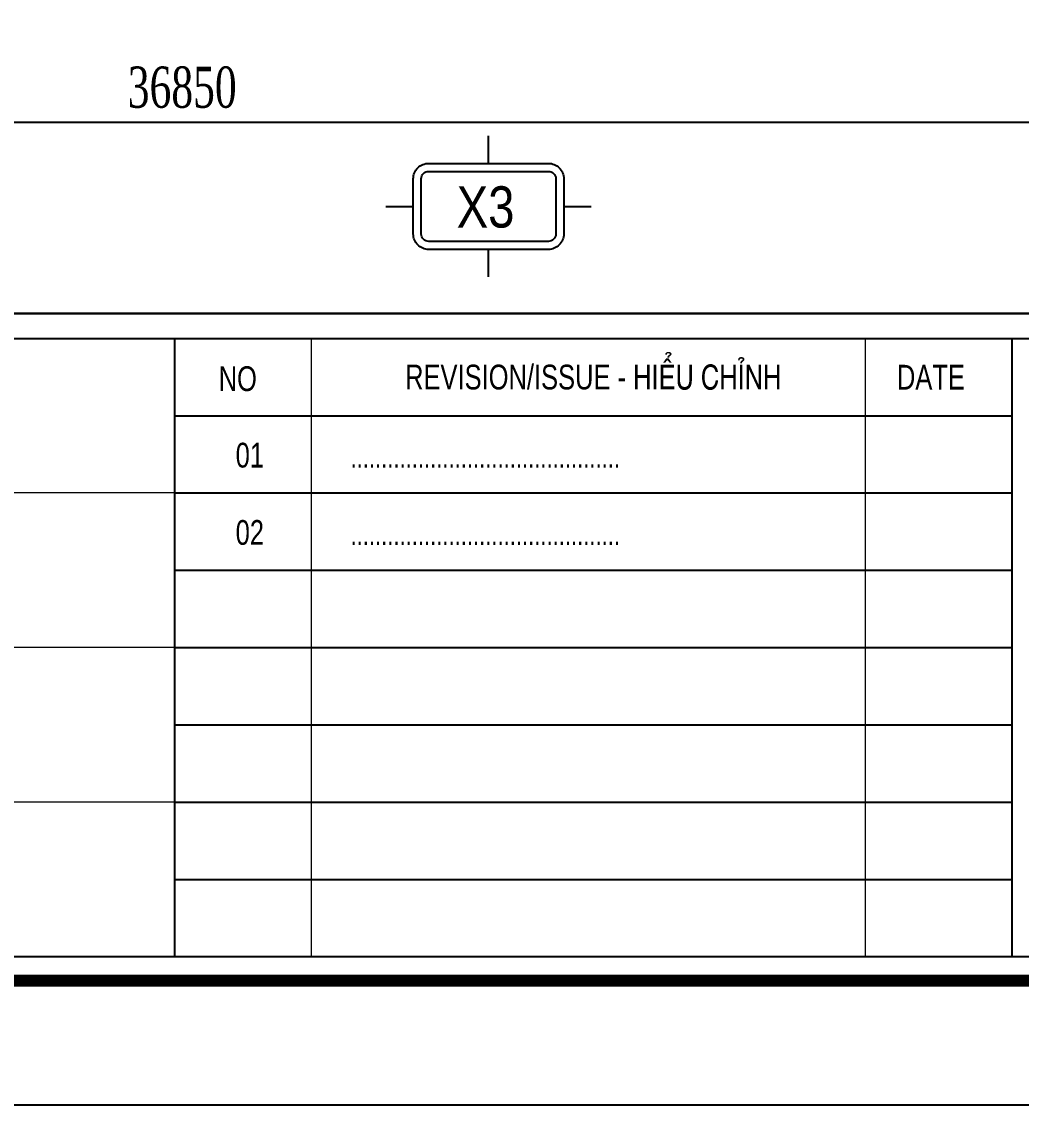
# Model space of a CAD drawing. Header units: inches. Extents: x 315041 to 662841, y -45540 to -35018.
# Drawn here: x 332260.1 to 332332.9, y -36581.1 to -36502.3 of the extents above; entities that cross this region are included whole.
import ezdxf
from ezdxf.enums import TextEntityAlignment as Align

# ---------------------------------------------------------------- set-up
doc = ezdxf.new("R2010")
doc.units = ezdxf.units.IN
doc.header["$MEASUREMENT"] = 0
for name, color, linetype in [('2', 2, 'Continuous'), ('251', 251, 'Continuous'), ('3', 3, 'Continuous'), ('7', 7, 'Continuous'), ('8', 8, 'Continuous'), ('BAO KHUNG', 31, 'Continuous')]:
    doc.layers.add(name, color=color, linetype=linetype)
doc.layers.add('Cover text', color=7, linetype='Continuous', true_color=0x52370f)
doc.layers.add('S-Hatch', color=8, linetype='Continuous', lineweight=9)
doc.styles.add('hx2', font='VHARIALN.TTF')
doc.styles.add('ST1', font='times.ttf', dxfattribs={"width": 0.7})
doc.styles.get("Standard").update_dxf_attribs({"font": 'VHARIALN.TTF'})
doc.styles.add('style2', font='VHAVANI.TTF')
doc.dimstyles.new('100', dxfattribs={"dimtxt": 3, "dimasz": 1.5, "dimexe": 1, "dimexo": 0, "dimgap": 1, "dimtad": 1, "dimdec": 0, "dimlfac": 100, "dimzin": 0, "dimdsep": 46, "dimtxsty": 'ST1', "dimblk": 'OBLIQUE', "dimcen": 1, "dimdle": 1, "dimclrd": 8, "dimclre": 8, "dimclrt": 3, "dimadec": 0, "dimazin": 0, "dimtfac": 1, "dimtdec": 0, "dimtix": 1, "dimtmove": 1, "dimatfit": 3, "dimfxl": 0, "dimtfill": 1, "dimtolj": 1, "dimtzin": 0, "dimlwd": -1, "dimlwe": -1, "dimarcsym": 1})

# ---------------------------------------------------------------- blocks, each defined once
blk = doc.blocks.new('TENTRUC')
at = {"layer": '7'}
for p, q in [((0, 8.267), (0, 10.265)), ((-7.478, 5.132), (-5.48, 5.132)), ((5.48, 5.132), (7.478, 5.132)), ((0, 0), (0, 1.998))]:
    blk.add_line(p, q, dxfattribs=at)
blk.add_lwpolyline([(-4.356, 8.267), (4.356, 8.267, -0.414214), (5.48, 7.143), (5.48, 3.122, -0.414214), (4.356, 1.998), (-4.356, 1.998, -0.414214), (-5.48, 3.122), (-5.48, 7.143, -0.414214)], format="xyb", close=True, dxfattribs=at)
at = {"layer": '8', "ltscale": 15}
blk.add_lwpolyline([(-4.356, 7.684), (4.356, 7.684, -0.414214), (4.897, 7.143), (4.897, 3.122, -0.414214), (4.356, 2.581), (-4.356, 2.581, -0.414214), (-4.897, 3.122), (-4.897, 7.143, -0.414214)], format="xyb", close=True, dxfattribs=at)
at = {"layer": '3', "style": 'hx2'}
blk.add_attdef('TR', text='', height=2.904, dxfattribs=at).set_placement((-0.156, 3.827), align=Align.CENTER)
blk = doc.blocks.new('_Oblique')
at = {"color": 0, "linetype": 'ByBlock', "lineweight": -2}
blk.add_line((-0.5, -0.5), (0.5, 0.5), dxfattribs=at)
blk = doc.blocks.new('*D804')
at = {"color": 8, "linetype": 'Continuous', "transparency": 16777216}
for p, q in [((332017.685, -37750.217), (332017.685, -37768.929)), ((332386.185, -37750.217), (332386.185, -37768.929)), ((332016.685, -37767.929), (332387.185, -37767.929))]:
    blk.add_line(p, q, dxfattribs=at)
at = {"layer": 'Defpoints', "color": 0, "transparency": 16777216}
for p in [(332017.685, -37750.217), (332386.185, -37750.217), (332386.185, -37767.929)]:
    blk.add_point(p, dxfattribs=at)
at = {"color": 8, "transparency": 16777216, "xscale": 1.5, "yscale": 1.5, "zscale": 1.5, "rotation": 180}
blk.add_blockref('_Oblique', (332017.685, -37767.929), dxfattribs=at)
at = {"color": 8, "transparency": 16777216, "xscale": 1.5, "yscale": 1.5, "zscale": 1.5}
blk.add_blockref('_Oblique', (332386.185, -37767.929), dxfattribs=at)
at = {"color": 3, "transparency": 16777216, "insert": (332201.935, -37765.403), "char_height": 3, "attachment_point": 5, "style": 'ST1', "bg_fill": 3, "box_fill_scale": 1.25, "bg_fill_color": 256, "bg_fill_true_color": 13158600, "bg_fill_transparency": 0}
blk.add_mtext('\\A1;36850', dxfattribs=at)
blk = doc.blocks.new('A$C75D82031')
at = {"layer": '2', "color": 157, "linetype": 'Continuous'}
blk.add_lwpolyline([(0, 420), (594, 420), (594, 0), (0, 0)], close=True, dxfattribs=at)
at = {"layer": '251', "linetype": 'Continuous'}
for p, q in [((285.801, 50.185), (346.766, 50.185)), ((285.801, 44.56), (346.766, 44.56)), ((285.801, 38.935), (346.766, 38.935)), ((285.801, 33.31), (346.766, 33.31)), ((285.801, 27.685), (346.766, 27.685)), ((285.801, 22.06), (346.766, 22.06)), ((285.801, 16.435), (346.766, 16.435))]:
    blk.add_line(p, q, dxfattribs=at)
at = {"layer": '7', "color": 147, "linetype": 'Continuous'}
blk.add_lwpolyline([(12.331, 57.61), (581.669, 57.61), (581.669, 409.19), (12.331, 409.19)], close=True, dxfattribs=at)
at = {"layer": 'BAO KHUNG', "color": 7}
blk.add_line((346.766, 10.81), (346.766, 55.81), dxfattribs=at)
at = {"layer": 'BAO KHUNG', "color": 167, "linetype": 'Continuous', "const_width": 0.871}
blk.add_lwpolyline([(10.588, 9.067), (583.412, 9.067), (583.412, 410.933), (10.588, 410.933)], close=True, dxfattribs=at)
at = {"layer": 'BAO KHUNG', "color": 7}
for points in [[(144.951, 55.81), (285.801, 55.81), (285.801, 10.81), (144.951, 10.81)], [(211.893, 55.81), (474.138, 55.81), (474.138, 10.81), (211.893, 10.81)]]:
    blk.add_lwpolyline(points, close=True, dxfattribs=at)
at = {"layer": 'S-Hatch'}
for p, q in [((295.727, 55.81), (295.727, 10.81)), ((336.073, 55.81), (336.073, 10.81)), ((285.801, 44.56), (213.954, 44.56)), ((285.801, 33.31), (213.954, 33.31)), ((285.801, 22.06), (213.954, 22.06))]:
    blk.add_line(p, q, dxfattribs=at)
at = {"layer": 'BAO KHUNG', "color": 7, "linetype": 'Continuous', "width": 0.9}
for s, p in [('REVISION/ISSUE - HIÓU CHØNH', (316.272, 52.997)), ('NO', (290.396, 52.88)), ('DATE', (340.857, 52.986)), ('01', (291.274, 47.313)), ('02', (291.274, 41.688))]:
    blk.add_text(s, height=1.8, dxfattribs=at).set_placement(p, align=Align.MIDDLE_CENTER)
at = {"layer": 'Cover text', "linetype": 'Continuous', "style": 'style2', "width": 0.8}
for p in [(298.604, 46.402), (298.604, 40.777)]:
    blk.add_text('............................................', height=1.5, dxfattribs=at).set_placement(p)
blk = doc.blocks.new('A$C66BB428B')
at = {"layer": '3'}
ref = blk.add_blockref('TENTRUC', (296.321, 2.671), dxfattribs=at)
ref.add_attrib('TR', 'x3', dxfattribs={"layer": '0', "height": 3, "style": 'hx2'}).set_placement((296.104, 6.265), align=Align.CENTER)
at = {"color": 8}
dim = blk.add_linear_dim(base=(458.271, 13.936), p1=(89.77, 31.648), p2=(458.271, 31.648), dimstyle='100', dxfattribs=at)
dim.commit()
dim.dimension.update_dxf_attribs({"geometry": '*D804', "text_midpoint": (274.021, 16.462), "insert": (-331927.914, 37781.865)})
blk.add_lwpolyline([(0, 351.58), (569.338, 351.58), (569.338, 0), (0, 0)], close=True, dxfattribs=at)

msp = doc.modelspace()

# ---------------------------------------------------------------- block references
at = {"color": 9}
msp.add_blockref('A$C66BB428B', (331997.7735, -36523.5197), dxfattribs=at)

# ---------------------------------------------------------------- next in the draw order: block references
at = {"color": 1}
msp.add_blockref('A$C75D82031', (331985.4423, -36581.1298), dxfattribs=at)

doc.saveas('drawing.dxf')
